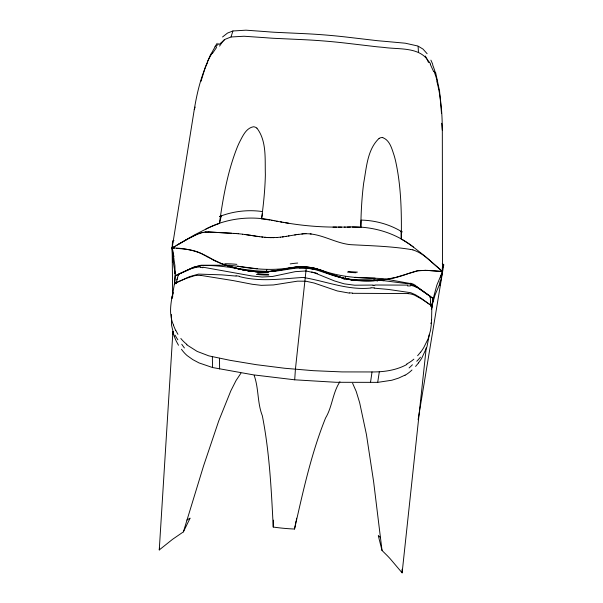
<?xml version="1.0" encoding="UTF-8"?>
<svg xmlns="http://www.w3.org/2000/svg" width="603" height="603" viewBox="0 0 603 603"><rect width="100%" height="100%" fill="white"/><g stroke="black" fill="none" stroke-linecap="round" stroke-linejoin="round"><path stroke-width="0.9" d="M174.636 282.928L174.584 284.292M416.861 286.734L433.195 298.515L431.816 308.254L431.507 322.959L430.55 330.316L428.062 338.909L423.849 347.403A46.725 27.648 -33.2 0 1 420.668 352.167M352.235 227.112L360.813 227.361C361.016 212.558 361.792 197.739 363.677 183.048C366.556 167.8 367.197 149.597 379.114 138.358M412.61 246.499A130.474 83.455 4.8 0 0 401.289 239.105C401.666 212.814 401.244 186.199 395.462 160.436A111.125 104.402 31.1 0 0 394.083 155.333C391.875 148.835 389.87 140.228 382.724 137.627M339.941 381.714C332.585 392.772 332.366 406.739 325.567 418C311.171 453.727 303.038 491.581 294.528 529.035A153.908 113.394 4.1 0 1 273.242 527.045L273.393 520.148M174.689 282.453L175.179 274.177L174.9 265.448L172.141 247.969L172.511 241.208L173.95 240.386M360.813 227.361L361.114 220.072M175.089 277.267C174.259 293.231 166.398 309.362 173.536 325.145M186.877 520.057L188.166 519.273A114.615 102.887 -2.8 0 1 190.111 518.135L183.395 531.869L172.541 539.331L159.252 549.944L172.91 331.665M178.398 275.33L178.458 274.327L190.812 268.832L195.764 267.302L200.347 266.895M175.918 283.802L178.458 274.327L177.011 274.998M405.028 375.111L398.613 378.096L391.829 380.237L377.697 382.362L336.067 382.294L294.701 379.807L295.41 369.307L306.407 266.827L315 268.425L326.223 272.239M373.935 280.606L356.215 280.47A63.044 51.383 1.3 0 1 345.293 278.661L345.451 276.445M171.448 314.517L171.538 325.145L174.124 336.082M429.328 334.627L426.947 346.853L421.768 358.167A46.22 27.572 -33.7 0 1 418.444 362.878M430.693 306.218L430.293 296.427L430.165 297.189M430.18 297.437L430.293 296.427M380.553 537.68A116.213 104.749 8.1 0 0 378.292 535.652L382.023 550.464L387.345 555.74A187.375 177.779 -9.2 0 1 390.262 558.845L402.118 572.85L426.238 347.841M432.08 305.57L431.447 309.55M432.14 305.095L433.052 299.231M266.76 269.556L266.481 271.765A62.599 50.848 12 0 1 255.34 271.667A93.925 77.975 12.8 0 1 238.23 268.757A94.777 78.729 12.8 0 0 255.446 271.674L268.78 271.591M206.769 228.673A129.577 82.784 3.2 0 1 219.424 223.411C223.08 197.528 227.617 171.463 237.318 147.072A111.156 105.103 -15.5 0 1 239.459 142.285C242.655 136.27 245.971 128.115 253.411 126.766A5.585 5.299 -1.9 0 1 256.863 128.145M269.948 220.02L261.536 218.814C263.556 204.183 265.019 189.463 265.373 174.697C264.845 159.154 266.903 141.094 256.901 128.115M370.491 382.521L372.028 371.953C384.005 372.021 396.322 370.287 406.942 364.438M377.697 382.362L379.317 371.78M207.688 62.252C200.709 77.214 196.917 93.427 194.256 109.648L172.141 247.969L172.677 296.842M430.678 305.962L430.798 305.193L420.841 298.055L415.294 294.679L410.786 292.719L388.445 289.44L374.139 288.151M418.12 419.703L443.748 264.785L442.285 263.534M431.469 309.09L432.027 306.053L431.567 305.729M431.56 307.123L431.914 305.208M261.536 218.814L262.546 213.417M432.095 304.259L432.637 301.387M294.528 529.035L295.048 526.306M295.184 525.628L295.704 522.914M295.832 522.243L296.096 520.894M296.352 519.552L296.608 518.211M431.462 307.477L431.891 305.246M432.034 304.507L433.195 298.515L418.03 288.053L413.914 286.101L410.575 285.287M433.007 299.472L436.806 285.257L442.549 271.523L442.323 130.429L441.675 123.261M430.836 323.54L430.964 322.861M431.492 320.155L431.627 319.477M439.821 285.385L442.549 271.523L442.278 267.83M431.484 307.507L435.004 295.123L440.469 282.076L439.368 281.985M159.252 549.944L159.652 548.202M219.447 223.427L221.324 215.882A123.917 77.953 3.2 0 0 219.643 216.477M201.01 81.33L205.465 66.669L210.756 54.127M176.92 279.588L177.071 279.061M177.38 278.006L177.538 277.478M183.395 531.869L203.58 465.848L218.768 420.796L230.828 390.834L236.067 380.501L240.959 373.167M172.684 246.19L172.141 247.969L172.857 262.056M417.66 45.971L405.337 43.212L384.201 41.283A137.748 51.67 5.2 0 1 377.048 40.65L346.868 37.115A347.72 195.357 3.8 0 0 304.696 33.67L274.094 32.238A137.341 51.459 3.1 0 1 266.956 31.703L245.979 30.18L232.924 30.972L231.009 36.987L225.221 39.255L219.055 44.501M194.256 109.648L195.146 107.055M443.748 264.785L442.798 267.4M412.633 246.484L424.625 255.891L442.549 271.523L440.409 277.403M212.414 53.479L216.605 47.388M214.834 46.823L217.193 43.288M418.527 362.9L415.588 366.451M420.577 352.152L417.615 355.717M377.124 281.126L377.938 280.282L384.171 280.727L410.945 284.149M377.553 280.689C368.034 278.684 351.851 281.066 340.589 277.553C331.831 275.488 323.525 271.93 314.856 269.556C303.52 266.051 291.731 268.817 280.35 270.498C253.652 274.297 226.781 263.865 200.256 265.727M222.552 36.964L227.474 33.097L232.924 30.972M178.488 244.26L195.093 234.62L206.746 228.665M176.159 245.64L181.556 242.459M176.272 245.587L182.913 241.675M176.393 245.496L172.141 247.969L173.543 254.79M174.229 246.778L174.908 246.378M182.34 242.029L186.297 239.753M174.81 246.431L172.141 247.969C186.945 248.029 201.312 251.737 213.545 260.24C235.999 270.724 261.83 275.254 286.086 268.734M172.85 247.577L172.164 247.969L174.327 248.165M184.262 240.891L195.387 234.989L202.894 232.411M186.953 239.376L187.616 239.007M268.561 271.787L293.653 267.807A61.642 46.454 5.9 0 1 299.035 267.219M267.8 272.209L268.938 271.576A63.933 51.979 12 0 1 255.401 271.667L244.63 270.167L232.359 267.219L234.559 267.83M267.4 272.42L268.177 271.998M188.287 238.615L197.271 234.198M175.97 275.481L194.89 266.616M178.496 274.199L193.495 267.295M175.774 275.556L175.141 275.865L175.172 276.626M175.541 282.98L189.5 276.671L198.462 274.101L221.693 274.855L236.142 276.084M205.932 229.042C227.127 217.939 251.843 215.339 275.036 220.886M176.596 275.194L176.182 275.383M200.897 275.496A26.856 22.808 81.4 0 0 194.249 275.782L186.357 278.345L175.021 283.206M375.006 280.531L384.533 279.513L395.251 277.538L418.105 270.679L425.906 270.332L440.333 271.327M408.676 273.415L417.012 270.86L425.899 270.34M219.575 216.515C233.105 211.231 247.908 209.497 262.29 211.547M407.673 273.792C379.355 284.488 347.494 283.026 320.261 270.069M199.156 233.482L200.415 233.06M201.673 232.705L202.291 232.554M282.965 269.337L268.32 271.629A70.219 57.33 12.3 0 0 271.501 271.29M285.046 268.93L292.251 267.626M202.917 232.419L205.902 232.004M287.126 268.531C299.096 265.621 311.834 266.127 323.216 271.116M296.759 234.612L288.98 235.909M288.618 235.969L289.018 235.909M291.03 267.83L291.641 267.724M288.656 235.969L286.644 236.293M294.739 234.929L295.734 234.763M286.681 236.293L285.4 236.489M292.357 267.604L299.857 266.752L306.407 266.827M285.438 236.489L283.538 236.768M296.736 234.605L303.889 233.798M231.062 36.979L244.087 36.24L265.938 37.748A149.19 56.019 3.1 0 0 273.219 38.275L303.693 39.685A363.345 209.256 3.8 0 1 346.333 43.19L376.506 46.74A151.097 56.727 5.3 0 0 383.794 47.403C398.945 49.68 420.585 46.431 429.163 62.358M297.769 234.461L298.779 234.318M282.294 236.934L283.568 236.768M282.95 236.851L280.433 237.16M292.282 267.385C274.139 270.8 255.71 269.473 237.657 266.179M380.591 280.011L381.36 279.928A117.238 99.307 0.4 0 0 385.958 279.31M204.884 232.11L205.48 232.049M280.455 237.16L276.943 237.492M200.784 265.214L229.751 265.26L257.232 268.742M379.822 280.094L374.207 280.583M377.666 280.312L377.139 280.357M301.824 233.956L302.857 233.866M376.867 280.38L373.672 280.621A94.663 78.903 0.7 0 1 356.207 280.493L343.401 278.194L331.22 274.131M267.709 271.682L266.481 271.765A63.111 51.285 12 0 1 255.446 271.659M374.734 280.546L373.672 280.621M267.091 271.727L266.632 271.757M276.965 237.492L270.92 237.65M303.904 233.798L304.93 233.745M373.084 285.053L354.685 285.211L344.185 283.84L334.514 280.953L314.404 272.805L305.947 270.973L295.191 271.659L272.564 276.453L262.124 277.033L251.594 275.918L202.902 267.182M304.945 233.753L305.97 233.715M272.933 237.657L273.943 237.635M372.028 371.953L342.014 371.915L313.304 370.679L284.691 368.26L256.185 364.664L230.135 360.338L208.872 355.883L197.121 351.398L186.689 344.758M374.968 285.008L407.681 285.113M305.985 233.723C321.61 233.602 335.162 243.213 350.569 244.667C370.536 245.768 390.563 246.228 410.372 249.423M345.27 227.097L338.268 227.112M341.479 227.105L333.022 227.09A154.059 78.805 4.2 0 1 288.694 223.276L283.191 222.334M344.29 227.097L350.501 227.097M347.109 227.09C370.762 225.628 394.671 232.17 413.349 247.004M336.519 227.112L333.022 227.09M370.905 288.038C347.464 290.488 325.673 281.073 303.105 277.44C281.835 278.722 260.353 282.212 239.278 276.528M205.932 231.891A51.353 39.285 -89.4 0 1 208.615 232.004L231.68 233.248M270.943 237.65L266.85 237.484M208.593 231.936L235.984 233.557M408.163 293.578L352.393 293.307M355.054 277.305L382.882 278.601L410.522 283.553M427.014 270.37L442.549 271.523L439.595 268.961M267.898 237.544L268.915 237.597M375.066 278.156C356.463 278.292 337.823 276.378 320.291 269.827M361.845 220.11C376.023 220.562 390.051 224.512 402.156 231.959M266.88 237.484L259.689 236.715M233.783 233.361L238.17 233.753M442.549 271.523L440.333 271.335M264.838 237.318L265.855 237.409M176.513 248.353C186.282 249.152 196.616 249.906 204.952 255.649M173.77 258.785L172.684 258.687L175.232 273.898M294.701 379.807L253.546 374.878L212.535 367.529L199.065 362.931L192.832 359.637L187.141 355.589A38.072 36.429 -51.2 0 1 181.465 349.265M349.318 293.111L337.281 290.947L314.08 283.011L305.894 281.217L297.513 281.156L273.476 284.948L261.295 285.347L252.122 284.254L233.346 280.621L200.897 275.413M238.125 233.715L242.557 234.19M310.168 233.858L311.216 233.964M261.762 236.979L262.787 237.107M242.61 234.22L245.15 234.544M245.006 234.499L258.687 236.564M245.323 234.567L250.449 235.321M259.72 236.708L256.614 236.27M255.582 236.112L250.479 235.306M288.694 223.268L285.272 222.695M271.644 220.299L273.34 220.592M274.96 220.871L277.697 221.354M280.44 221.844L283.561 222.394M276.739 221.188L281.857 222.092M344.991 278.601L344.539 278.488M205.887 256.192L221.557 263.639L238.238 268.78L236.527 268.35M238.238 268.78L237.74 268.659M344.388 278.45L319.417 270.189A63.812 48.006 6.8 0 0 313.575 268.478M412.927 249.944C423.366 253.079 430.783 261.823 439.014 268.456M236.27 268.29L235.298 268.034M234.808 267.898L234.492 268.011M231.627 267.008L229.434 266.353A115.995 97.807 13.3 0 1 226.54 265.418A115.67 97.513 13.3 0 0 229.434 266.353L230.173 266.571M329.223 273.378L330.218 273.754M415.686 285.845L430.286 296.299M431.341 305.57L421.625 299.013L414.48 295.123A27.09 22.371 -72.5 0 0 408.148 293.661M431.876 305.947L431.183 305.465M342.896 278.058L344.29 279.159L342.896 278.058A64.039 52.227 1.3 0 0 356.207 280.485A60.828 49.499 1.3 0 1 350.81 279.784M235.012 268.742L234.65 268.237M427.12 53.712L423.02 49.099L418.098 46.122L418.452 52.355M234.838 268.501L234.484 268.003M177.953 334.356L175.767 330.346M178.503 345.255L176.332 341.268A46.039 28.439 42.4 0 1 174.199 336.09M352.612 383.267L356.222 391.468L359.659 402.706L366.436 434.529L373.619 481.669L382.023 550.464M430.286 64.317L433.534 71.365M430.889 60.134L432.773 64.385M254.172 375.443C258.868 388.505 257.225 402.774 262.328 415.716C269.549 452.363 271.327 489.817 273.242 527.045M435.63 72.586L439.557 91.038L441.486 113.251M436.783 81.171C441.079 97.143 442.233 113.771 442.323 130.248M172.511 241.208L172.797 242.572M172.307 248.655L172.729 250.705M173.702 255.461L173.958 256.818M430.572 301.334L430.61 301.884M171.961 296.563L172.074 298.628M173.061 292.259L173.159 294.083M174.584 283.402L174.606 284.171M401.131 231.356L401.266 239.12M212.362 356.818L212.535 367.529M402.073 569.277L402.118 572.85M173.061 331.612L173.091 334.439M219.507 358.288L219.605 368.961M178.458 274.327L178.465 275.089M175.986 282.784L175.993 283.553M174.893 271.938L174.908 273.815M410.364 249.491A51.602 38.14 -80.7 0 1 412.949 249.815M412.414 364.77A45.24 30.346 -30.2 0 1 409.098 367.936M411.977 369.986A38.245 36.941 55.9 0 1 405.103 375.247M413.854 359.169A38.713 36.414 15.8 0 1 406.678 363.993M420.449 357.172A45.753 36.889 -21.2 0 1 416.756 361.265M349.74 279.604A66.413 54.255 1.2 0 1 343.409 278.194A70.807 58.009 1 0 1 339.278 276.988M184.428 347.969A45.067 31.039 38.5 0 1 181.767 344.26M186.953 344.449A38.562 36.127 -12.2 0 1 180.84 338.471M177.87 339.806A45.587 37.235 28.1 0 1 175.104 335.193M175.684 330.354A46.537 28.522 41.9 0 1 173.46 325.13M250.004 271.041A92.138 76.4 12.7 0 1 246.77 270.543M267.257 271.712A65.825 53.584 12.1 0 1 261.89 271.915M224.783 263.73A51.067 17.954 10.7 0 1 236.836 264.355M290.224 263.903A60.481 35.411 4.8 0 1 297.701 263.051M292.259 267.642A64.137 48.278 5.9 0 1 299.065 266.782M268.832 275.021A60.707 39.225 16.1 0 1 256.388 274.35M311.661 272.006A60.345 27.708 9.1 0 1 317.495 273.483M313.613 268.049A63.91 48.097 6.8 0 1 320.261 270.076M373.77 279.739A50.727 14.442 0.1 0 1 383.651 280.719M357.436 272.111A60.986 28.967 -0.5 0 1 348.157 271.395M372.963 285.37A56.071 13.296 -3.2 0 1 374.802 285.317M407.553 285.95A42.044 32.781 -59.4 0 1 410.417 285.958M200.362 267.363A40.409 32.735 70.4 0 1 202.887 267.74M352.416 293.035A60.571 54.594 -12.6 0 1 349.356 292.839M410.929 284.337A30.286 21.648 78.4 0 1 413.658 285.377M413.62 285.513A44.795 32.502 81.8 0 1 416.718 287.216M197.347 266.405A29.796 22.16 -67.7 0 1 200.211 265.9M193.571 267.853A44.765 33.783 -71.3 0 1 197.362 266.594M371.041 287.744A49.687 16.62 -1.9 0 1 374.335 287.85M236.044 275.782A49.665 16.824 11.1 0 1 239.233 276.234M299.239 267.988A35.931 21.761 6.4 0 1 313.251 269.292M356.019 272.737A62.84 31.514 -1.1 0 1 347.577 272.111M268.365 274.297A62.569 40.13 16.2 0 1 257.654 273.604M413.703 284.495A48.285 33.557 78.7 0 1 415.746 285.521M410.53 283.206A36.632 25.07 76.6 0 1 413.711 284.367M197.663 266.164A35.698 24.889 -62.4 0 1 200.739 265.516M194.905 267.031A48.074 34.326 -66.1 0 1 197.452 266.209M205.902 232.336A50.938 38.479 -79 0 1 208.585 232.102M432.698 65.003A56.757 29.977 82.8 0 1 435.366 72.782M425.251 55.989A51.926 36.233 -86.4 0 1 428.409 62.343M429.419 62.094A54.089 41.848 -76.8 0 1 430.565 64.054M433.994 71.312A57.986 30.67 82.9 0 1 437.175 80.892M210.982 54.345A56.69 31.801 -73 0 1 214.985 47.132M219.575 46.114A52.129 36.934 -82.4 0 1 224.195 39.79M215.972 46.604A53.84 43.408 84.1 0 1 218.527 43.74M207.342 61.943A57.918 32.6 -73.1 0 1 212.15 53.072M401.146 231.341A122.183 76.815 4.9 0 1 401.907 231.786M379.144 138.396A5.57 5.276 19.4 0 1 382.732 137.582"/></g></svg>
